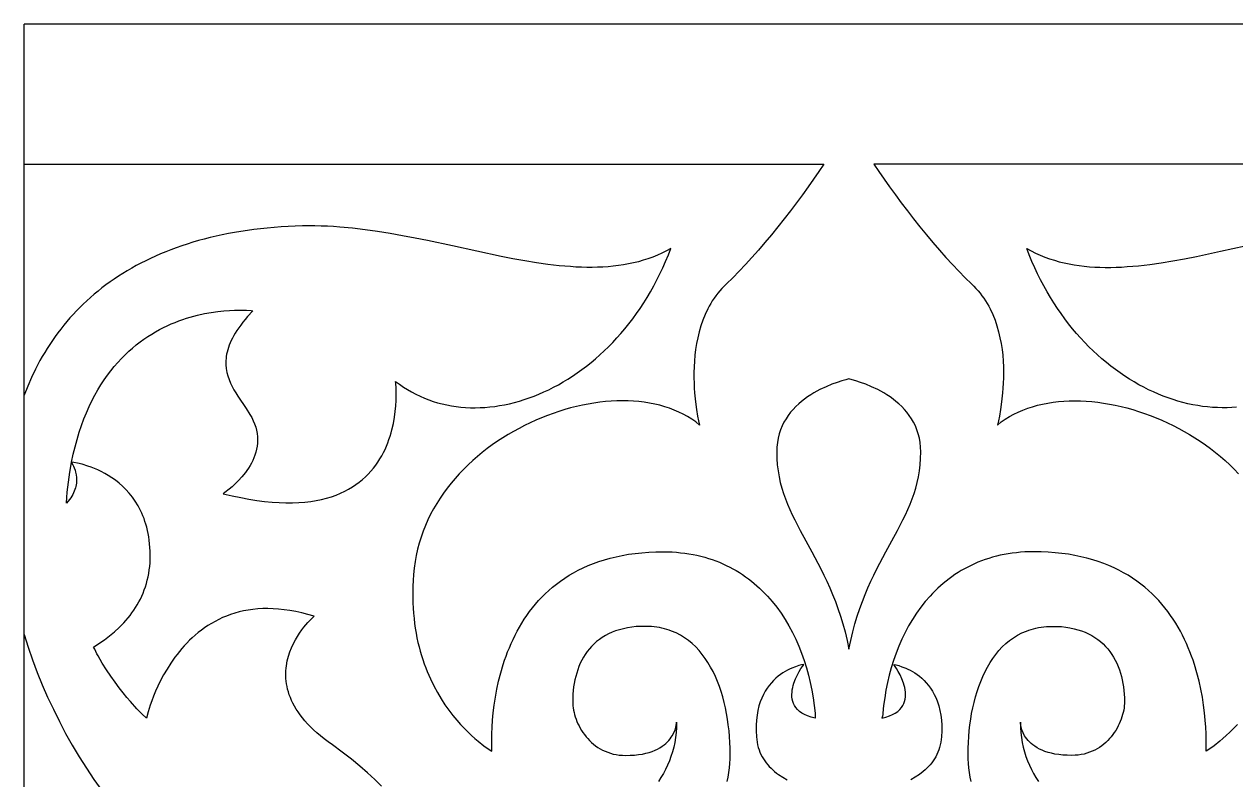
# Model space of a CAD drawing. Extents: x -54 to 62, y -44 to -4.
# Drawn here: x -54.48 to -27.95, y -20.75 to -4.2 of the extents above; entities that cross this region are included whole.
import ezdxf

# ---------------------------------------------------------------- set-up
doc = ezdxf.new("R2010")
doc.units = 0
doc.header["$MEASUREMENT"] = 0
doc.layers.get('0').update_dxf_attribs({"linetype": 'CONTINUOUS'})
doc.layers.add('LAYER_1', color=18, linetype='CONTINUOUS')

msp = doc.modelspace()

# ---------------------------------------------------------------- linework, layer by layer
msp.add_line((-54.476, -44.19), (-54.476, -4.203))
at = {"layer": 'LAYER_1'}
for points in [[(61.976, -4.203), (-54.476, -4.203)], [(-46.655, -20.886), (-46.799, -20.742), (-46.957, -20.595), (-47.128, -20.446), (-47.314, -20.294), (-47.514, -20.14), (-47.729, -19.983), (-47.821, -19.917), (-47.909, -19.851), (-47.991, -19.784), (-48.068, -19.718), (-48.14, -19.652), (-48.208, -19.586), (-48.271, -19.521), (-48.329, -19.456), (-48.384, -19.39), (-48.433, -19.326), (-48.479, -19.261), (-48.52, -19.197), (-48.558, -19.134), (-48.592, -19.07), (-48.622, -19.008), (-48.649, -18.945), (-48.672, -18.884), (-48.692, -18.822), (-48.709, -18.762), (-48.722, -18.702), (-48.733, -18.643), (-48.741, -18.584), (-48.746, -18.526), (-48.749, -18.469), (-48.749, -18.412), (-48.747, -18.357), (-48.742, -18.302), (-48.736, -18.248), (-48.717, -18.143), (-48.691, -18.042), (-48.66, -17.945), (-48.623, -17.853), (-48.582, -17.765), (-48.538, -17.682), (-48.493, -17.605), (-48.446, -17.532), (-48.399, -17.466), (-48.352, -17.405), (-48.308, -17.35), (-48.266, -17.302), (-48.195, -17.226), (-48.129, -17.163), (-48.267, -17.124), (-48.401, -17.09), (-48.532, -17.061), (-48.66, -17.038), (-48.785, -17.021), (-48.907, -17.008), (-49.025, -17), (-49.141, -16.998), (-49.253, -16.999), (-49.362, -17.006), (-49.469, -17.016), (-49.572, -17.031), (-49.673, -17.049), (-49.77, -17.072), (-49.865, -17.098), (-49.957, -17.127), (-50.047, -17.16), (-50.133, -17.196), (-50.217, -17.235), (-50.298, -17.277), (-50.377, -17.321), (-50.453, -17.368), (-50.527, -17.417), (-50.598, -17.469), (-50.666, -17.522), (-50.732, -17.577), (-50.796, -17.634), (-50.858, -17.692), (-50.917, -17.752), (-50.974, -17.812), (-51.028, -17.874), (-51.08, -17.937), (-51.131, -18), (-51.179, -18.064), (-51.268, -18.192), (-51.35, -18.321), (-51.424, -18.448), (-51.49, -18.572), (-51.549, -18.693), (-51.601, -18.808), (-51.646, -18.917), (-51.685, -19.018), (-51.718, -19.11), (-51.766, -19.26), (-51.802, -19.394), (-51.898, -19.302), (-52.007, -19.189), (-52.147, -19.035), (-52.226, -18.943), (-52.31, -18.841), (-52.397, -18.729), (-52.487, -18.608), (-52.58, -18.478), (-52.673, -18.339), (-52.766, -18.191), (-52.858, -18.035), (-52.883, -17.987), (-52.907, -17.938), (-52.931, -17.889), (-52.96, -17.842), (-52.839, -17.765), (-52.721, -17.684), (-52.607, -17.597), (-52.498, -17.506), (-52.394, -17.41), (-52.296, -17.309), (-52.249, -17.257), (-52.203, -17.203), (-52.159, -17.148), (-52.117, -17.091), (-52.077, -17.033), (-52.038, -16.974), (-52.001, -16.914), (-51.966, -16.852), (-51.934, -16.788), (-51.903, -16.723), (-51.874, -16.657), (-51.848, -16.589), (-51.823, -16.52), (-51.802, -16.449), (-51.782, -16.377), (-51.765, -16.304), (-51.75, -16.228), (-51.738, -16.152), (-51.729, -16.074), (-51.722, -15.994), (-51.719, -15.906), (-51.718, -15.821), (-51.72, -15.738), (-51.725, -15.657), (-51.731, -15.578), (-51.74, -15.502), (-51.75, -15.428), (-51.763, -15.356), (-51.777, -15.286), (-51.794, -15.218), (-51.812, -15.152), (-51.832, -15.088), (-51.853, -15.027), (-51.876, -14.967), (-51.901, -14.909), (-51.927, -14.853), (-51.983, -14.746), (-52.044, -14.647), (-52.109, -14.555), (-52.177, -14.469), (-52.249, -14.39), (-52.323, -14.317), (-52.4, -14.25), (-52.478, -14.189), (-52.556, -14.133), (-52.635, -14.083), (-52.713, -14.038), (-52.791, -13.997), (-52.867, -13.961), (-52.941, -13.929), (-53.012, -13.901), (-53.08, -13.877), (-53.205, -13.839), (-53.309, -13.814), (-53.39, -13.798), (-53.441, -13.791), (-53.404, -13.619), (-53.364, -13.453), (-53.32, -13.292), (-53.273, -13.138), (-53.223, -12.989), (-53.17, -12.845), (-53.114, -12.708), (-53.055, -12.575), (-52.994, -12.448), (-52.93, -12.326), (-52.864, -12.209), (-52.796, -12.097), (-52.726, -11.989), (-52.654, -11.887), (-52.58, -11.789), (-52.504, -11.696), (-52.427, -11.607), (-52.348, -11.522), (-52.269, -11.442), (-52.188, -11.365), (-52.106, -11.293), (-52.023, -11.224), (-51.939, -11.16), (-51.855, -11.099), (-51.77, -11.041), (-51.685, -10.988), (-51.6, -10.937), (-51.514, -10.89), (-51.429, -10.846), (-51.344, -10.805), (-51.259, -10.766), (-51.174, -10.731), (-51.09, -10.699), (-51.007, -10.669), (-50.924, -10.641), (-50.843, -10.616), (-50.683, -10.573), (-50.529, -10.539), (-50.381, -10.512), (-50.24, -10.492), (-50.108, -10.477), (-49.985, -10.468), (-49.873, -10.463), (-49.772, -10.461), (-49.684, -10.462), (-49.61, -10.465), (-49.506, -10.472), (-49.47, -10.476), (-49.588, -10.605), (-49.641, -10.668), (-49.691, -10.73), (-49.737, -10.79), (-49.78, -10.85), (-49.819, -10.908), (-49.855, -10.964), (-49.888, -11.02), (-49.917, -11.075), (-49.944, -11.129), (-49.967, -11.181), (-49.988, -11.233), (-50.006, -11.284), (-50.021, -11.333), (-50.034, -11.382), (-50.045, -11.43), (-50.052, -11.477), (-50.058, -11.523), (-50.061, -11.568), (-50.063, -11.613), (-50.062, -11.657), (-50.054, -11.742), (-50.04, -11.825), (-50.019, -11.905), (-49.992, -11.983), (-49.961, -12.059), (-49.925, -12.133), (-49.886, -12.205), (-49.844, -12.276), (-49.8, -12.345), (-49.619, -12.616), (-49.534, -12.749), (-49.496, -12.817), (-49.462, -12.884), (-49.432, -12.952), (-49.407, -13.022), (-49.388, -13.092), (-49.375, -13.164), (-49.369, -13.236), (-49.367, -13.306), (-49.37, -13.375), (-49.378, -13.443), (-49.39, -13.508), (-49.406, -13.573), (-49.426, -13.635), (-49.448, -13.696), (-49.474, -13.755), (-49.503, -13.812), (-49.533, -13.867), (-49.566, -13.921), (-49.6, -13.972), (-49.635, -14.021), (-49.709, -14.113), (-49.783, -14.195), (-49.857, -14.269), (-49.926, -14.332), (-49.988, -14.384), (-50.082, -14.457), (-50.119, -14.482), (-49.924, -14.528), (-49.737, -14.568), (-49.556, -14.602), (-49.381, -14.63), (-49.213, -14.651), (-49.051, -14.667), (-48.895, -14.677), (-48.745, -14.682), (-48.601, -14.682), (-48.463, -14.676), (-48.331, -14.666), (-48.204, -14.651), (-48.082, -14.631), (-47.966, -14.607), (-47.855, -14.579), (-47.749, -14.547), (-47.648, -14.512), (-47.552, -14.473), (-47.46, -14.43), (-47.374, -14.384), (-47.291, -14.335), (-47.213, -14.284), (-47.14, -14.229), (-47.07, -14.172), (-47.005, -14.113), (-46.943, -14.052), (-46.885, -13.989), (-46.831, -13.925), (-46.781, -13.858), (-46.734, -13.791), (-46.69, -13.722), (-46.649, -13.652), (-46.612, -13.582), (-46.577, -13.511), (-46.545, -13.439), (-46.517, -13.368), (-46.49, -13.296), (-46.466, -13.224), (-46.445, -13.153), (-46.426, -13.082), (-46.394, -12.943), (-46.37, -12.808), (-46.352, -12.679), (-46.34, -12.557), (-46.334, -12.444), (-46.331, -12.341), (-46.331, -12.25), (-46.333, -12.172), (-46.34, -12.062), (-46.344, -12.023), (-46.259, -12.087), (-46.173, -12.146), (-46.085, -12.202), (-45.995, -12.255), (-45.904, -12.303), (-45.811, -12.348), (-45.716, -12.389), (-45.62, -12.426), (-45.523, -12.46), (-45.425, -12.49), (-45.326, -12.516), (-45.225, -12.539), (-45.123, -12.558), (-45.021, -12.574), (-44.917, -12.586), (-44.813, -12.594), (-44.708, -12.599), (-44.603, -12.6), (-44.497, -12.598), (-44.39, -12.592), (-44.283, -12.583), (-44.176, -12.57), (-44.068, -12.554), (-43.96, -12.534), (-43.852, -12.511), (-43.744, -12.485), (-43.636, -12.455), (-43.528, -12.422), (-43.421, -12.385), (-43.313, -12.345), (-43.206, -12.302), (-43.099, -12.255), (-42.992, -12.206), (-42.887, -12.152), (-42.781, -12.096), (-42.677, -12.036), (-42.573, -11.973), (-42.47, -11.907), (-42.368, -11.838), (-42.266, -11.766), (-42.166, -11.69), (-42.067, -11.611), (-41.969, -11.529), (-41.873, -11.444), (-41.778, -11.356), (-41.684, -11.264), (-41.591, -11.17), (-41.501, -11.073), (-41.411, -10.972), (-41.324, -10.869), (-41.238, -10.762), (-41.154, -10.653), (-41.072, -10.54), (-40.992, -10.425), (-40.914, -10.306), (-40.839, -10.185), (-40.765, -10.061), (-40.694, -9.933), (-40.625, -9.803), (-40.558, -9.67), (-40.494, -9.535), (-40.433, -9.396), (-40.374, -9.255), (-40.318, -9.11), (-40.416, -9.164), (-40.515, -9.214), (-40.615, -9.259), (-40.717, -9.301), (-40.82, -9.339), (-40.925, -9.372), (-41.031, -9.403), (-41.138, -9.429), (-41.247, -9.452), (-41.356, -9.472), (-41.467, -9.489), (-41.58, -9.502), (-41.693, -9.513), (-41.808, -9.521), (-41.924, -9.525), (-42.041, -9.528), (-42.159, -9.527), (-42.278, -9.524), (-42.398, -9.519), (-42.519, -9.511), (-42.764, -9.49), (-43.012, -9.461), (-43.264, -9.425), (-43.519, -9.384), (-43.777, -9.337), (-44.037, -9.286), (-44.565, -9.175), (-45.102, -9.058), (-45.644, -8.942), (-45.917, -8.887), (-46.191, -8.834), (-46.465, -8.785), (-46.74, -8.741), (-47.015, -8.702), (-47.29, -8.669), (-47.564, -8.644), (-47.702, -8.634), (-47.839, -8.627), (-47.975, -8.621), (-48.112, -8.618), (-48.248, -8.618), (-48.385, -8.62), (-48.543, -8.625), (-48.699, -8.632), (-48.852, -8.641), (-49.004, -8.653), (-49.154, -8.666), (-49.301, -8.681), (-49.446, -8.699), (-49.589, -8.718), (-49.731, -8.739), (-49.87, -8.763), (-50.006, -8.788), (-50.141, -8.815), (-50.274, -8.844), (-50.405, -8.874), (-50.534, -8.907), (-50.66, -8.941), (-50.785, -8.978), (-50.907, -9.016), (-51.028, -9.055), (-51.146, -9.097), (-51.263, -9.14), (-51.377, -9.185), (-51.49, -9.231), (-51.6, -9.279), (-51.709, -9.329), (-51.815, -9.381), (-51.92, -9.434), (-52.023, -9.488), (-52.123, -9.544), (-52.222, -9.602), (-52.319, -9.661), (-52.414, -9.722), (-52.507, -9.784), (-52.598, -9.847), (-52.687, -9.912), (-52.774, -9.978), (-52.86, -10.046), (-52.943, -10.115), (-53.025, -10.186), (-53.104, -10.257), (-53.182, -10.33), (-53.258, -10.405), (-53.332, -10.48), (-53.405, -10.557), (-53.475, -10.635), (-53.544, -10.715), (-53.611, -10.795), (-53.676, -10.877), (-53.739, -10.959), (-53.8, -11.043), (-53.86, -11.128), (-53.918, -11.214), (-53.974, -11.301), (-54.028, -11.389), (-54.081, -11.478), (-54.132, -11.569), (-54.228, -11.752), (-54.317, -11.939), (-54.4, -12.129), (-54.476, -12.323), (-54.476, -7.268), (-36.968, -7.268), (-37.077, -7.429), (-37.193, -7.595), (-37.314, -7.765), (-37.439, -7.938), (-37.569, -8.113), (-37.702, -8.289), (-37.838, -8.464), (-37.976, -8.639), (-38.117, -8.812), (-38.258, -8.982), (-38.401, -9.148), (-38.543, -9.309), (-38.685, -9.464), (-38.826, -9.612), (-38.965, -9.753), (-39.102, -9.885), (-39.153, -9.935), (-39.201, -9.986), (-39.248, -10.039), (-39.292, -10.092), (-39.334, -10.147), (-39.374, -10.203), (-39.411, -10.261), (-39.447, -10.319), (-39.481, -10.378), (-39.512, -10.438), (-39.57, -10.559), (-39.62, -10.684), (-39.664, -10.81), (-39.701, -10.938), (-39.732, -11.067), (-39.758, -11.196), (-39.778, -11.324), (-39.794, -11.452), (-39.804, -11.578), (-39.811, -11.703), (-39.815, -11.825), (-39.815, -11.943), (-39.812, -12.059), (-39.806, -12.17), (-39.799, -12.276), (-39.779, -12.472), (-39.756, -12.642), (-39.733, -12.783), (-39.712, -12.888), (-39.691, -12.978), (-39.775, -12.912), (-39.863, -12.851), (-39.954, -12.794), (-40.048, -12.742), (-40.145, -12.694), (-40.245, -12.651), (-40.348, -12.612), (-40.454, -12.577), (-40.562, -12.546), (-40.673, -12.52), (-40.786, -12.498), (-40.901, -12.48), (-41.017, -12.466), (-41.136, -12.456), (-41.256, -12.45), (-41.378, -12.449), (-41.501, -12.451), (-41.625, -12.457), (-41.75, -12.467), (-41.876, -12.481), (-42.002, -12.498), (-42.129, -12.519), (-42.257, -12.544), (-42.385, -12.573), (-42.513, -12.605), (-42.641, -12.641), (-42.768, -12.68), (-42.895, -12.723), (-43.022, -12.77), (-43.148, -12.819), (-43.273, -12.872), (-43.398, -12.929), (-43.521, -12.989), (-43.643, -13.052), (-43.763, -13.118), (-43.882, -13.187), (-43.999, -13.26), (-44.114, -13.335), (-44.228, -13.414), (-44.339, -13.496), (-44.447, -13.58), (-44.553, -13.668), (-44.657, -13.758), (-44.758, -13.851), (-44.855, -13.947), (-44.95, -14.046), (-45.041, -14.148), (-45.13, -14.252), (-45.214, -14.359), (-45.295, -14.468), (-45.372, -14.581), (-45.444, -14.695), (-45.513, -14.812), (-45.578, -14.932), (-45.637, -15.053), (-45.693, -15.178), (-45.743, -15.304), (-45.789, -15.433), (-45.829, -15.564), (-45.865, -15.697), (-45.895, -15.833), (-45.919, -15.97), (-45.938, -16.11), (-45.951, -16.251), (-45.96, -16.38), (-45.966, -16.506), (-45.969, -16.63), (-45.969, -16.751), (-45.966, -16.87), (-45.961, -16.987), (-45.953, -17.101), (-45.942, -17.213), (-45.929, -17.322), (-45.914, -17.429), (-45.896, -17.534), (-45.877, -17.637), (-45.855, -17.737), (-45.831, -17.835), (-45.806, -17.93), (-45.779, -18.024), (-45.75, -18.115), (-45.719, -18.204), (-45.687, -18.291), (-45.654, -18.375), (-45.583, -18.538), (-45.508, -18.692), (-45.43, -18.837), (-45.348, -18.974), (-45.265, -19.103), (-45.179, -19.223), (-45.094, -19.336), (-45.008, -19.44), (-44.923, -19.536), (-44.84, -19.625), (-44.759, -19.706), (-44.681, -19.779), (-44.607, -19.845), (-44.538, -19.903), (-44.416, -19.999), (-44.321, -20.066), (-44.239, -20.118), (-44.242, -20.002), (-44.242, -19.875), (-44.239, -19.738), (-44.233, -19.592), (-44.222, -19.438), (-44.207, -19.277), (-44.186, -19.11), (-44.16, -18.938), (-44.128, -18.762), (-44.089, -18.583), (-44.043, -18.402), (-43.989, -18.219), (-43.959, -18.127), (-43.926, -18.036), (-43.892, -17.944), (-43.855, -17.853), (-43.816, -17.762), (-43.775, -17.672), (-43.731, -17.582), (-43.685, -17.493), (-43.636, -17.405), (-43.584, -17.318), (-43.53, -17.232), (-43.473, -17.148), (-43.413, -17.064), (-43.35, -16.982), (-43.284, -16.902), (-43.215, -16.823), (-43.143, -16.747), (-43.068, -16.672), (-42.99, -16.599), (-42.908, -16.528), (-42.823, -16.46), (-42.735, -16.394), (-42.643, -16.33), (-42.548, -16.269), (-42.449, -16.211), (-42.346, -16.156), (-42.239, -16.104), (-42.129, -16.055), (-42.015, -16.009), (-41.897, -15.967), (-41.775, -15.928), (-41.649, -15.892), (-41.519, -15.861), (-41.384, -15.833), (-41.245, -15.809), (-41.102, -15.789), (-40.955, -15.774), (-40.803, -15.762), (-40.647, -15.756), (-40.486, -15.753), (-40.388, -15.755), (-40.292, -15.758), (-40.198, -15.764), (-40.105, -15.773), (-40.013, -15.784), (-39.923, -15.797), (-39.834, -15.813), (-39.747, -15.831), (-39.662, -15.851), (-39.578, -15.874), (-39.495, -15.898), (-39.414, -15.925), (-39.335, -15.953), (-39.257, -15.984), (-39.18, -16.017), (-39.105, -16.052), (-39.031, -16.088), (-38.959, -16.127), (-38.888, -16.167), (-38.819, -16.209), (-38.751, -16.253), (-38.685, -16.299), (-38.62, -16.346), (-38.557, -16.396), (-38.495, -16.446), (-38.434, -16.499), (-38.375, -16.552), (-38.317, -16.608), (-38.261, -16.665), (-38.206, -16.723), (-38.1, -16.844), (-38.001, -16.969), (-37.906, -17.1), (-37.818, -17.236), (-37.735, -17.376), (-37.657, -17.52), (-37.585, -17.668), (-37.519, -17.819), (-37.458, -17.974), (-37.402, -18.131), (-37.352, -18.291), (-37.307, -18.453), (-37.268, -18.617), (-37.234, -18.783), (-37.205, -18.95), (-37.182, -19.118), (-37.163, -19.287), (-37.163, -19.397), (-37.249, -19.374), (-37.326, -19.348), (-37.393, -19.318), (-37.452, -19.284), (-37.503, -19.247), (-37.546, -19.208), (-37.582, -19.166), (-37.611, -19.122), (-37.633, -19.076), (-37.65, -19.028), (-37.661, -18.98), (-37.667, -18.93), (-37.669, -18.88), (-37.666, -18.829), (-37.66, -18.778), (-37.651, -18.728), (-37.638, -18.679), (-37.623, -18.63), (-37.588, -18.537), (-37.549, -18.451), (-37.509, -18.375), (-37.471, -18.312), (-37.44, -18.264), (-37.411, -18.222), (-37.46, -18.232), (-37.516, -18.246), (-37.588, -18.269), (-37.673, -18.303), (-37.719, -18.324), (-37.767, -18.348), (-37.817, -18.375), (-37.867, -18.406), (-37.918, -18.441), (-37.969, -18.48), (-38.02, -18.523), (-38.07, -18.57), (-38.119, -18.622), (-38.166, -18.679), (-38.212, -18.741), (-38.254, -18.807), (-38.294, -18.88), (-38.33, -18.957), (-38.363, -19.041), (-38.391, -19.13), (-38.414, -19.226), (-38.433, -19.328), (-38.445, -19.437), (-38.452, -19.552), (-38.452, -19.675), (-38.446, -19.804), (-38.44, -19.866), (-38.431, -19.925), (-38.42, -19.982), (-38.405, -20.038), (-38.388, -20.092), (-38.368, -20.143), (-38.346, -20.193), (-38.321, -20.241), (-38.293, -20.288), (-38.264, -20.332), (-38.233, -20.375), (-38.199, -20.417), (-38.164, -20.456), (-38.126, -20.494), (-38.087, -20.531), (-38.047, -20.566), (-38.005, -20.599), (-37.961, -20.631), (-37.871, -20.691), (-37.776, -20.745)], [(-0.825, -7.268), (-35.875, -7.268), (-35.765, -7.429), (-35.65, -7.595), (-35.529, -7.765), (-35.403, -7.938), (-35.274, -8.113), (-35.14, -8.289), (-35.004, -8.464), (-34.865, -8.639), (-34.724, -8.812), (-34.583, -8.982), (-34.44, -9.148), (-34.297, -9.309), (-34.155, -9.464), (-34.015, -9.612), (-33.875, -9.753), (-33.739, -9.885), (-33.688, -9.935), (-33.639, -9.986), (-33.593, -10.039), (-33.548, -10.092), (-33.507, -10.147), (-33.467, -10.203), (-33.43, -10.261), (-33.394, -10.319), (-33.361, -10.378), (-33.329, -10.438), (-33.272, -10.559), (-33.222, -10.684), (-33.179, -10.81), (-33.143, -10.938), (-33.113, -11.067), (-33.088, -11.196), (-33.069, -11.324), (-33.054, -11.452), (-33.044, -11.578), (-33.039, -11.703), (-33.036, -11.825), (-33.037, -11.943), (-33.041, -12.059), (-33.048, -12.17), (-33.056, -12.276), (-33.078, -12.472), (-33.102, -12.642), (-33.127, -12.783), (-33.149, -12.888), (-33.17, -12.978), (-33.086, -12.912), (-32.997, -12.851), (-32.905, -12.794), (-32.81, -12.742), (-32.712, -12.694), (-32.611, -12.651), (-32.507, -12.612), (-32.401, -12.577), (-32.292, -12.546), (-32.181, -12.52), (-32.067, -12.498), (-31.952, -12.48), (-31.834, -12.466), (-31.715, -12.456), (-31.595, -12.45), (-31.472, -12.449), (-31.349, -12.451), (-31.225, -12.457), (-31.099, -12.467), (-30.973, -12.481), (-30.846, -12.498), (-30.718, -12.519), (-30.59, -12.544), (-30.462, -12.573), (-30.334, -12.605), (-30.206, -12.641), (-30.078, -12.68), (-29.95, -12.723), (-29.823, -12.77), (-29.697, -12.819), (-29.571, -12.872), (-29.447, -12.929), (-29.323, -12.989), (-29.201, -13.052), (-29.081, -13.118), (-28.961, -13.187), (-28.844, -13.26), (-28.729, -13.335), (-28.615, -13.414), (-28.504, -13.496), (-28.395, -13.58), (-28.289, -13.668), (-28.185, -13.758), (-28.084, -13.851), (-27.986, -13.947), (-27.891, -14.046)], [(-27.932, -12.586), (-28.037, -12.594), (-28.142, -12.599), (-28.248, -12.6), (-28.354, -12.598), (-28.461, -12.592), (-28.568, -12.583), (-28.676, -12.57), (-28.783, -12.554), (-28.891, -12.534), (-28.999, -12.511), (-29.108, -12.485), (-29.216, -12.455), (-29.324, -12.422), (-29.431, -12.385), (-29.539, -12.345), (-29.646, -12.302), (-29.753, -12.255), (-29.859, -12.206), (-29.965, -12.152), (-30.07, -12.096), (-30.175, -12.036), (-30.278, -11.973), (-30.381, -11.907), (-30.483, -11.838), (-30.584, -11.766), (-30.684, -11.69), (-30.783, -11.611), (-30.881, -11.529), (-30.977, -11.444), (-31.072, -11.356), (-31.166, -11.264), (-31.258, -11.17), (-31.349, -11.073), (-31.438, -10.972), (-31.525, -10.869), (-31.611, -10.762), (-31.694, -10.653), (-31.776, -10.54), (-31.856, -10.425), (-31.934, -10.306), (-32.009, -10.185), (-32.083, -10.061), (-32.154, -9.933), (-32.223, -9.803), (-32.289, -9.67), (-32.353, -9.535), (-32.414, -9.396), (-32.473, -9.255), (-32.529, -9.11), (-32.432, -9.164), (-32.333, -9.214), (-32.232, -9.259), (-32.131, -9.301), (-32.027, -9.339), (-31.923, -9.372), (-31.817, -9.403), (-31.709, -9.429), (-31.601, -9.452), (-31.491, -9.472), (-31.38, -9.489), (-31.268, -9.502), (-31.154, -9.513), (-31.039, -9.521), (-30.924, -9.525), (-30.807, -9.528), (-30.689, -9.527), (-30.57, -9.524), (-30.45, -9.519), (-30.329, -9.511), (-30.084, -9.49), (-29.836, -9.461), (-29.584, -9.425), (-29.329, -9.384), (-29.071, -9.337), (-28.811, -9.286), (-28.283, -9.175), (-27.748, -9.058)], [(-27.916, -19.536), (-28, -19.625), (-28.081, -19.706), (-28.159, -19.779), (-28.233, -19.845), (-28.302, -19.903), (-28.424, -19.999), (-28.519, -20.066), (-28.602, -20.118), (-28.599, -20.002), (-28.598, -19.875), (-28.601, -19.738), (-28.608, -19.592), (-28.619, -19.438), (-28.635, -19.277), (-28.655, -19.11), (-28.682, -18.938), (-28.715, -18.762), (-28.755, -18.583), (-28.802, -18.402), (-28.856, -18.219), (-28.887, -18.127), (-28.919, -18.036), (-28.954, -17.944), (-28.991, -17.853), (-29.031, -17.762), (-29.072, -17.672), (-29.117, -17.582), (-29.163, -17.493), (-29.213, -17.405), (-29.265, -17.318), (-29.32, -17.232), (-29.377, -17.148), (-29.438, -17.064), (-29.501, -16.982), (-29.567, -16.902), (-29.636, -16.823), (-29.709, -16.747), (-29.784, -16.672), (-29.863, -16.599), (-29.945, -16.528), (-30.031, -16.46), (-30.119, -16.394), (-30.212, -16.33), (-30.308, -16.269), (-30.407, -16.211), (-30.51, -16.156), (-30.617, -16.104), (-30.728, -16.055), (-30.842, -16.009), (-30.961, -15.967), (-31.083, -15.928), (-31.21, -15.892), (-31.341, -15.861), (-31.475, -15.833), (-31.615, -15.809), (-31.758, -15.789), (-31.906, -15.774), (-32.058, -15.762), (-32.215, -15.756), (-32.376, -15.753), (-32.473, -15.755), (-32.568, -15.758), (-32.661, -15.764), (-32.754, -15.773), (-32.844, -15.784), (-32.934, -15.797), (-33.021, -15.813), (-33.108, -15.831), (-33.193, -15.851), (-33.276, -15.874), (-33.358, -15.898), (-33.439, -15.925), (-33.518, -15.953), (-33.595, -15.984), (-33.672, -16.017), (-33.746, -16.052), (-33.82, -16.088), (-33.892, -16.127), (-33.962, -16.167), (-34.031, -16.209), (-34.099, -16.253), (-34.165, -16.299), (-34.229, -16.346), (-34.293, -16.396), (-34.354, -16.446), (-34.415, -16.499), (-34.474, -16.552), (-34.532, -16.608), (-34.588, -16.665), (-34.642, -16.723), (-34.748, -16.844), (-34.847, -16.969), (-34.941, -17.1), (-35.03, -17.236), (-35.113, -17.376), (-35.19, -17.52), (-35.262, -17.668), (-35.328, -17.819), (-35.388, -17.974), (-35.444, -18.131), (-35.493, -18.291), (-35.537, -18.453), (-35.576, -18.617), (-35.609, -18.783), (-35.637, -18.95), (-35.66, -19.118), (-35.677, -19.287), (-35.68, -19.316), (-35.686, -19.35), (-35.699, -19.397), (-35.611, -19.374), (-35.534, -19.348), (-35.465, -19.318), (-35.405, -19.284), (-35.353, -19.247), (-35.309, -19.208), (-35.272, -19.166), (-35.243, -19.122), (-35.219, -19.076), (-35.202, -19.028), (-35.19, -18.98), (-35.183, -18.93), (-35.181, -18.88), (-35.183, -18.829), (-35.189, -18.778), (-35.199, -18.728), (-35.211, -18.679), (-35.225, -18.63), (-35.26, -18.537), (-35.299, -18.451), (-35.339, -18.375), (-35.376, -18.312), (-35.407, -18.264), (-35.436, -18.222), (-35.387, -18.232), (-35.331, -18.246), (-35.259, -18.269), (-35.174, -18.303), (-35.128, -18.324), (-35.08, -18.348), (-35.03, -18.375), (-34.979, -18.406), (-34.928, -18.441), (-34.877, -18.48), (-34.826, -18.523), (-34.776, -18.57), (-34.727, -18.622), (-34.679, -18.679), (-34.634, -18.741), (-34.591, -18.807), (-34.551, -18.88), (-34.514, -18.957), (-34.481, -19.041), (-34.453, -19.13), (-34.429, -19.226), (-34.41, -19.328), (-34.397, -19.437), (-34.389, -19.552), (-34.388, -19.675), (-34.395, -19.804), (-34.4, -19.866), (-34.409, -19.925), (-34.421, -19.982), (-34.435, -20.038), (-34.452, -20.092), (-34.472, -20.143), (-34.495, -20.193), (-34.519, -20.241), (-34.546, -20.288), (-34.576, -20.332), (-34.607, -20.375), (-34.641, -20.417), (-34.676, -20.456), (-34.713, -20.494), (-34.752, -20.531), (-34.792, -20.566), (-34.878, -20.631), (-34.968, -20.691), (-35.062, -20.745)], [(-39.086, -20.783), (-39.067, -20.686), (-39.051, -20.587), (-39.038, -20.487), (-39.029, -20.387), (-39.023, -20.285), (-39.021, -20.182), (-39.023, -20.055), (-39.027, -19.927), (-39.035, -19.799), (-39.046, -19.671), (-39.061, -19.545), (-39.078, -19.419), (-39.099, -19.295), (-39.124, -19.172), (-39.152, -19.051), (-39.183, -18.932), (-39.218, -18.815), (-39.257, -18.701), (-39.299, -18.59), (-39.345, -18.482), (-39.395, -18.378), (-39.448, -18.277), (-39.506, -18.18), (-39.567, -18.087), (-39.633, -17.999), (-39.702, -17.916), (-39.775, -17.838), (-39.853, -17.765), (-39.934, -17.697), (-40.02, -17.636), (-40.11, -17.58), (-40.205, -17.531), (-40.304, -17.489), (-40.355, -17.47), (-40.407, -17.453), (-40.46, -17.438), (-40.515, -17.425), (-40.57, -17.413), (-40.627, -17.404), (-40.685, -17.397), (-40.743, -17.391), (-40.804, -17.387), (-40.865, -17.386), (-40.972, -17.387), (-41.075, -17.393), (-41.174, -17.403), (-41.268, -17.418), (-41.359, -17.437), (-41.446, -17.459), (-41.528, -17.486), (-41.607, -17.517), (-41.682, -17.551), (-41.753, -17.588), (-41.821, -17.629), (-41.884, -17.674), (-41.944, -17.721), (-42.001, -17.771), (-42.054, -17.824), (-42.103, -17.88), (-42.15, -17.938), (-42.192, -17.999), (-42.232, -18.062), (-42.268, -18.128), (-42.301, -18.195), (-42.331, -18.264), (-42.358, -18.335), (-42.381, -18.408), (-42.402, -18.482), (-42.42, -18.557), (-42.435, -18.634), (-42.447, -18.712), (-42.456, -18.79), (-42.463, -18.87), (-42.466, -18.95), (-42.468, -19.031), (-42.467, -19.076), (-42.463, -19.123), (-42.457, -19.171), (-42.449, -19.22), (-42.439, -19.269), (-42.426, -19.318), (-42.411, -19.368), (-42.394, -19.418), (-42.375, -19.468), (-42.353, -19.518), (-42.329, -19.567), (-42.303, -19.616), (-42.274, -19.664), (-42.244, -19.711), (-42.211, -19.757), (-42.175, -19.802), (-42.138, -19.845), (-42.098, -19.887), (-42.056, -19.927), (-42.012, -19.965), (-41.966, -20.001), (-41.917, -20.035), (-41.866, -20.067), (-41.813, -20.095), (-41.758, -20.121), (-41.7, -20.144), (-41.641, -20.164), (-41.579, -20.181), (-41.515, -20.194), (-41.448, -20.204), (-41.38, -20.21), (-41.309, -20.212), (-41.208, -20.21), (-41.113, -20.204), (-41.024, -20.194), (-40.941, -20.181), (-40.864, -20.164), (-40.792, -20.145), (-40.726, -20.123), (-40.665, -20.098), (-40.608, -20.072), (-40.557, -20.043), (-40.509, -20.013), (-40.466, -19.982), (-40.428, -19.949), (-40.393, -19.916), (-40.361, -19.882), (-40.334, -19.848), (-40.309, -19.814), (-40.288, -19.78), (-40.253, -19.715), (-40.228, -19.653), (-40.212, -19.598), (-40.202, -19.552), (-40.196, -19.516), (-40.194, -19.484), (-40.197, -19.6), (-40.205, -19.712), (-40.217, -19.822), (-40.235, -19.929), (-40.257, -20.033), (-40.284, -20.135), (-40.316, -20.235), (-40.351, -20.332), (-40.391, -20.426), (-40.435, -20.519), (-40.483, -20.61), (-40.535, -20.698), (-40.59, -20.784)], [(-33.747, -20.783), (-33.766, -20.686), (-33.782, -20.587), (-33.795, -20.487), (-33.804, -20.387), (-33.81, -20.285), (-33.811, -20.182), (-33.81, -20.055), (-33.805, -19.927), (-33.798, -19.799), (-33.787, -19.671), (-33.772, -19.545), (-33.755, -19.419), (-33.734, -19.295), (-33.71, -19.172), (-33.682, -19.051), (-33.651, -18.932), (-33.616, -18.815), (-33.578, -18.701), (-33.536, -18.59), (-33.491, -18.482), (-33.441, -18.378), (-33.388, -18.277), (-33.331, -18.18), (-33.27, -18.087), (-33.205, -17.999), (-33.136, -17.916), (-33.063, -17.838), (-32.985, -17.765), (-32.904, -17.697), (-32.818, -17.636), (-32.729, -17.58), (-32.634, -17.531), (-32.536, -17.489), (-32.485, -17.47), (-32.433, -17.453), (-32.379, -17.438), (-32.325, -17.425), (-32.27, -17.413), (-32.213, -17.404), (-32.155, -17.397), (-32.096, -17.391), (-32.036, -17.387), (-31.975, -17.386), (-31.871, -17.387), (-31.77, -17.393), (-31.673, -17.403), (-31.581, -17.418), (-31.492, -17.437), (-31.406, -17.459), (-31.325, -17.486), (-31.247, -17.517), (-31.173, -17.551), (-31.103, -17.588), (-31.036, -17.629), (-30.973, -17.674), (-30.913, -17.721), (-30.857, -17.771), (-30.804, -17.824), (-30.755, -17.88), (-30.709, -17.938), (-30.666, -17.999), (-30.626, -18.062), (-30.59, -18.128), (-30.556, -18.195), (-30.526, -18.264), (-30.499, -18.335), (-30.475, -18.408), (-30.454, -18.482), (-30.436, -18.557), (-30.421, -18.634), (-30.408, -18.712), (-30.399, -18.79), (-30.392, -18.87), (-30.388, -18.95), (-30.387, -19.031), (-30.388, -19.076), (-30.391, -19.123), (-30.397, -19.171), (-30.405, -19.22), (-30.415, -19.269), (-30.428, -19.318), (-30.443, -19.368), (-30.46, -19.418), (-30.479, -19.468), (-30.501, -19.518), (-30.525, -19.567), (-30.551, -19.616), (-30.58, -19.664), (-30.61, -19.711), (-30.643, -19.757), (-30.678, -19.802), (-30.716, -19.845), (-30.755, -19.887), (-30.797, -19.927), (-30.841, -19.965), (-30.887, -20.001), (-30.935, -20.035), (-30.986, -20.067), (-31.039, -20.095), (-31.093, -20.121), (-31.15, -20.144), (-31.21, -20.164), (-31.271, -20.181), (-31.335, -20.194), (-31.4, -20.204), (-31.468, -20.21), (-31.538, -20.212), (-31.641, -20.21), (-31.737, -20.204), (-31.827, -20.194), (-31.911, -20.181), (-31.989, -20.164), (-32.062, -20.145), (-32.129, -20.123), (-32.191, -20.098), (-32.248, -20.072), (-32.301, -20.043), (-32.348, -20.013), (-32.392, -19.982), (-32.431, -19.949), (-32.467, -19.916), (-32.498, -19.882), (-32.526, -19.848), (-32.551, -19.814), (-32.573, -19.78), (-32.608, -19.715), (-32.633, -19.653), (-32.65, -19.598), (-32.66, -19.552), (-32.665, -19.516), (-32.667, -19.484), (-32.665, -19.6), (-32.657, -19.712), (-32.644, -19.822), (-32.627, -19.929), (-32.604, -20.033), (-32.577, -20.135), (-32.545, -20.235), (-32.509, -20.332), (-32.469, -20.426), (-32.425, -20.519), (-32.377, -20.61), (-32.325, -20.698), (-32.269, -20.784)], [(-54.476, -23.848), (-54.476, -17.566), (-54.388, -17.843), (-54.293, -18.119), (-54.19, -18.393), (-54.08, -18.665), (-53.963, -18.935), (-53.838, -19.203), (-53.707, -19.468), (-53.569, -19.729), (-53.424, -19.988), (-53.272, -20.242), (-53.114, -20.493), (-52.95, -20.739), (-52.779, -20.981)]]:
    msp.add_lwpolyline(points, dxfattribs=at)
for points in [[(-36.42, -11.968), (-36.488, -11.986), (-36.576, -12.011), (-36.68, -12.044), (-36.796, -12.087), (-36.922, -12.139), (-37.055, -12.202), (-37.122, -12.238), (-37.19, -12.276), (-37.258, -12.318), (-37.325, -12.362), (-37.392, -12.41), (-37.457, -12.461), (-37.52, -12.516), (-37.582, -12.573), (-37.64, -12.635), (-37.696, -12.7), (-37.749, -12.769), (-37.797, -12.841), (-37.842, -12.918), (-37.882, -12.998), (-37.916, -13.083), (-37.946, -13.171), (-37.969, -13.264), (-37.987, -13.361), (-37.998, -13.463), (-38.001, -13.569), (-37.998, -13.711), (-37.988, -13.848), (-37.972, -13.981), (-37.95, -14.111), (-37.923, -14.236), (-37.89, -14.359), (-37.853, -14.479), (-37.812, -14.597), (-37.766, -14.714), (-37.717, -14.829), (-37.664, -14.943), (-37.608, -15.057), (-37.49, -15.285), (-37.364, -15.516), (-37.233, -15.753), (-37.1, -16.001), (-37.033, -16.13), (-36.968, -16.262), (-36.903, -16.399), (-36.839, -16.54), (-36.777, -16.687), (-36.717, -16.839), (-36.66, -16.996), (-36.605, -17.161), (-36.553, -17.331), (-36.505, -17.509), (-36.46, -17.695), (-36.42, -17.889), (-36.38, -17.695), (-36.336, -17.509), (-36.288, -17.331), (-36.237, -17.161), (-36.183, -16.996), (-36.126, -16.839), (-36.066, -16.687), (-36.005, -16.54), (-35.942, -16.399), (-35.877, -16.262), (-35.812, -16.13), (-35.746, -16.001), (-35.613, -15.753), (-35.483, -15.516), (-35.357, -15.285), (-35.238, -15.057), (-35.183, -14.943), (-35.13, -14.829), (-35.081, -14.714), (-35.036, -14.597), (-34.994, -14.479), (-34.957, -14.359), (-34.925, -14.236), (-34.897, -14.111), (-34.876, -13.981), (-34.859, -13.848), (-34.85, -13.711), (-34.846, -13.569), (-34.85, -13.463), (-34.861, -13.361), (-34.878, -13.264), (-34.902, -13.171), (-34.931, -13.083), (-34.966, -12.998), (-35.006, -12.918), (-35.05, -12.841), (-35.099, -12.769), (-35.151, -12.7), (-35.207, -12.635), (-35.265, -12.573), (-35.327, -12.516), (-35.39, -12.461), (-35.455, -12.41), (-35.521, -12.362), (-35.588, -12.318), (-35.656, -12.276), (-35.723, -12.238), (-35.791, -12.202), (-35.923, -12.139), (-36.048, -12.087), (-36.164, -12.044), (-36.267, -12.011), (-36.353, -11.986)], [(-53.441, -13.8), (-53.414, -13.847), (-53.397, -13.88), (-53.38, -13.919), (-53.364, -13.964), (-53.35, -14.014), (-53.339, -14.068), (-53.332, -14.127), (-53.33, -14.189), (-53.334, -14.254), (-53.345, -14.322), (-53.354, -14.357), (-53.365, -14.392), (-53.379, -14.428), (-53.395, -14.464), (-53.413, -14.501), (-53.435, -14.538), (-53.459, -14.575), (-53.486, -14.612), (-53.517, -14.649), (-53.55, -14.687), (-53.543, -14.568), (-53.533, -14.452), (-53.521, -14.338), (-53.507, -14.227), (-53.475, -14.01)]]:
    msp.add_lwpolyline(points, close=True, dxfattribs=at)

doc.saveas('drawing.dxf')
